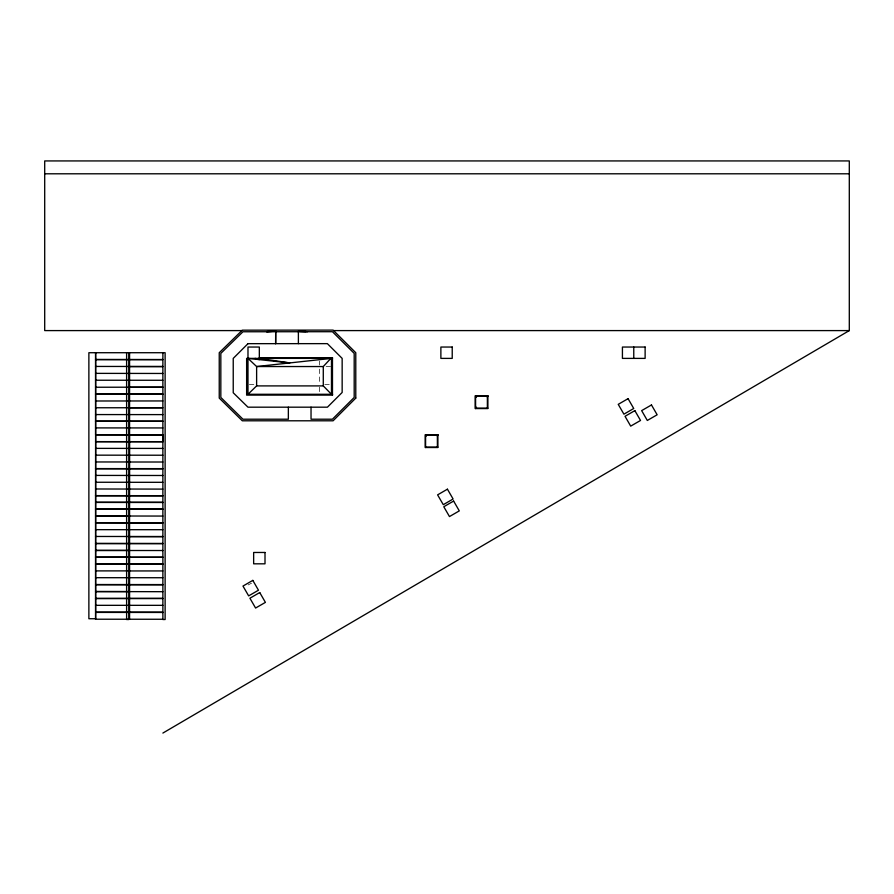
<?xml version="1.0" encoding="UTF-8"?>
<svg xmlns="http://www.w3.org/2000/svg" width="894" height="894" viewBox="0 0 894 894"><rect width="100%" height="100%" fill="white"/><g stroke="black" fill="none" stroke-linecap="round" stroke-linejoin="round"><path stroke-width="0.67" stroke-dasharray="4.47 3.35" d="M248.152 584.933L251.516 583.201M326.142 366.339L331.473 366.339M249.359 384.487L254.857 384.487M324.801 384.487L331.473 384.487M319.46 361.031L319.471 365.009M319.471 369.133L319.471 384.487M319.471 387.147L319.471 392.455"/><path stroke-width="1.34" d="M259.327 357.745L332.467 357.723L332.467 358.371L246.632 358.393L246.632 395.114L332.479 395.114L332.479 394.288L246.632 394.288M275.598 343.654L275.687 331.741L275.687 343.654M259.327 358.393L289.812 362.919L247.984 358.393L256.623 366.54L323.282 366.54L331.473 357.723M256.623 385.906L256.623 366.54L331.473 358.371L331.473 394.288L323.282 385.906L256.623 385.906L247.984 394.288L247.984 347.04L259.327 347.04L259.327 359.623L255.114 358.393M162.876 733.069L849.3 330.59L849.3 160.931L44.7 160.931L44.7 330.59L241.883 330.59M44.7 173.794L849.3 173.794M333.563 330.59L849.3 330.59M299.669 331.395L305.849 331.417M299.669 331.451L305.837 331.484M95.535 359.477L162.876 359.522M95.535 359.623L162.876 359.679M95.535 366.439L162.876 366.484M128.837 366.607L162.876 366.607M95.535 373.368L162.876 373.468M95.535 380.229L162.876 380.274M95.535 387.247L162.876 387.158M128.837 387.292L162.876 387.292M95.535 394.053L162.876 394.098M95.535 394.187L162.876 394.232M475.586 396.198L487.666 396.198M475.586 397.104L476.491 397.104M487.375 397.115L487.666 395.774M95.535 400.993L162.876 400.948M475.586 407.273L476.491 407.273M95.535 407.765L162.876 407.753L128.837 407.809M475.586 408.178L487.845 408.178M95.535 414.57L162.876 414.615M95.535 421.119L162.876 421.163M95.535 421.286L162.876 421.331M95.535 427.902L162.876 427.947M162.876 434.763L95.535 434.707L95.535 352.672M425.589 435.154L437.68 435.154M425.589 436.06L426.337 436.06M437.389 436.06L437.68 434.73M95.535 441.614L162.876 441.67L162.943 434.931L95.602 434.875L95.535 502.227L162.876 502.272M95.602 441.692L162.943 441.737M425.589 447.134L437.859 447.134M95.535 448.375L162.876 448.419M95.535 455.158L162.876 455.225M95.535 461.963L129.574 461.963M128.837 462.008L162.876 462.008M95.535 468.601L162.876 468.646M95.535 468.769L162.876 468.814M95.535 475.407L162.876 475.496M95.535 482.257L129.574 482.257M128.837 482.302L162.876 482.302M95.535 488.984L162.876 489.107M95.535 495.622L162.876 495.678M95.535 495.79L162.876 495.846M162.876 502.484L95.535 502.439L95.535 584.531L162.876 584.587M95.535 509.055L162.876 509.088M95.535 509.2L162.876 509.256M129.574 515.972L95.535 515.972L162.876 516.062M162.876 522.834L95.535 522.778L162.876 522.923M95.535 529.661L162.876 529.706M95.535 536.467L162.876 536.523M128.837 536.668L162.876 536.668M95.535 543.429L162.876 543.474M95.535 543.597L162.876 543.641M95.535 550.402L129.574 550.402M95.535 550.481L162.876 550.525M95.535 557.13L129.574 557.13M95.535 557.286L162.876 557.186M128.837 557.331L162.876 557.331M95.535 563.946L162.876 563.991M95.535 564.092L162.876 564.136M95.535 570.897L129.574 570.886M128.837 570.953L162.876 570.931M95.535 577.692L162.876 577.736M162.876 584.799L95.535 584.754L95.535 612.099L162.876 612.144M129.574 591.56L95.535 591.56L162.876 591.694M95.535 598.455L162.876 598.41M95.535 598.511L162.876 598.499M95.535 605.327L162.876 605.339M162.876 612.457L95.535 612.412L95.535 619.218L162.876 619.263M330.165 357.723L330.165 358.371M307.469 331.719L298.384 331.238L298.384 343.654M287.533 357.745L287.533 358.382M633.768 347.04L633.768 358.393M487.375 396.198L487.375 408.178M475.586 395.774L475.586 408.569M437.378 435.154L437.389 447.134M425.589 434.73L425.589 447.514M332.467 357.723L332.479 395.114M323.282 366.54L323.282 385.906M311.034 407.183L311.034 419.208L332.423 419.208L354.192 397.45L354.192 353.376L332.423 331.708L242.956 331.763L220.829 353.387L220.829 397.439L242.956 419.208L288.349 419.208L288.349 407.183M276.794 357.745L276.794 358.382M162.876 352.717L162.876 619.52L165.122 619.52L165.122 352.717L88.875 352.717L88.875 618.737L95.68 618.737L95.68 352.717M129.574 352.672L129.574 434.707M129.641 434.875L129.574 502.227M129.574 502.439L129.574 584.531M129.574 584.754L129.574 612.099M129.574 612.412L129.574 619.218M128.837 352.717L128.848 619.52L126.613 619.52L126.613 352.717M247.984 343.665L233.233 358.393L233.233 392.768L247.984 407.183L327.439 407.183L342.156 392.466L342.156 358.393L327.372 343.642L247.984 343.665M355.778 398.098L333.082 420.795L242.308 420.795L219.242 398.098L219.242 352.717L242.308 330.177L333.082 330.109L355.778 352.717L355.778 398.098M252.812 580.385L242.978 586.062L248.655 595.885L258.478 590.219L252.812 580.385M259.741 592.543L249.907 598.22L255.583 608.043L265.406 602.377L259.741 592.543M447.436 489.186L437.602 494.863L443.279 504.685L453.102 499.008L447.436 489.186M628.069 398.668L618.235 404.345L623.911 414.168L633.734 408.502L628.069 398.668M453.627 501.065L443.793 506.742L449.47 516.564L459.292 510.887L453.627 501.065M634.852 410.625L625.029 416.302L630.695 426.125L640.529 420.459L634.852 410.625M651.469 404.96L641.646 410.625L647.312 420.459L657.146 414.782L651.469 404.96M275.698 331.171L266.624 331.652L275.698 331.171M452.219 347.04L440.876 347.04L440.876 358.393L452.219 358.393L452.219 347.04M645.122 347.04L622.425 347.04L622.425 358.393L645.122 358.393L645.122 347.04M487.845 395.774L475.206 395.774L475.206 408.569L487.845 408.569L487.845 395.774M437.859 434.73L425.22 434.73L425.22 447.514L437.859 447.514L437.859 434.73M265.004 552.47L253.65 552.47L253.65 563.823L265.004 563.823L265.004 552.47"/></g></svg>
